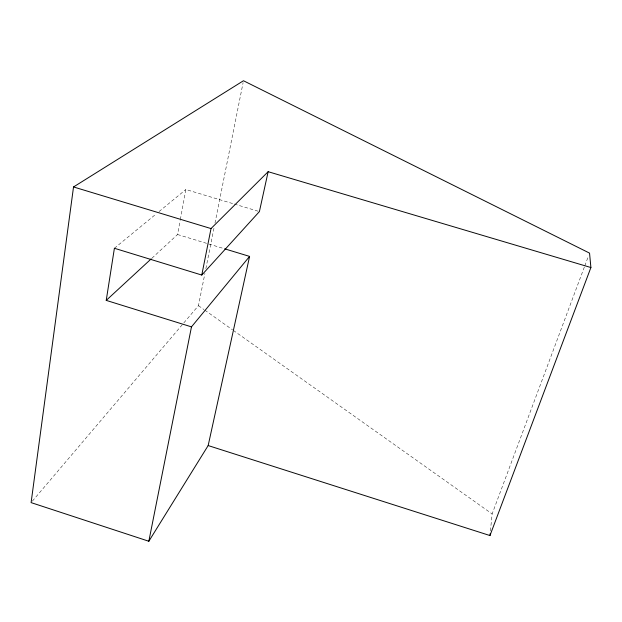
<?xml version="1.0" encoding="UTF-8"?>
<svg xmlns="http://www.w3.org/2000/svg" width="622" height="622" viewBox="0 0 622 622"><rect width="100%" height="100%" fill="white"/><g stroke="black" fill="none" stroke-linecap="round" stroke-linejoin="round"><path stroke-width="0.47" stroke-dasharray="3.11 2.33" d="M490.431 530.854L492.134 513.928L584.455 266.752M151.892 258.231L177.573 234.517L180.17 220.452M180.341 219.519L185.869 189.516L233.343 203.767M32.36 501.138L198.457 305.666L204.918 273.4M205.866 268.65L214.225 226.898M214.987 223.096L243.101 82.64M584.797 265.843L588.529 255.844M114.401 248.271L156.091 213.999M159.069 211.55L185.869 189.516M234.276 204.047L258.472 211.309M177.573 234.517L223.741 248.543M198.457 305.666L204 309.593M204.793 310.153L232.496 329.8M233.289 330.368L492.134 513.928"/><path stroke-width="0.93" d="M489.965 535.55L590.9 267.53L589.547 253.115L243.474 80.743L73.528 186.958L31.1 502.615L148.837 541.257L208.168 445.562L489.965 535.55L490.152 533.668M224.666 248.823L249.593 256.404L191.475 326.869L106.23 300.387L114.401 248.271L201.777 275.048L259.405 211.589L268.144 171.695L590.9 267.53M148.837 541.257L191.475 326.869M201.777 275.048L211.021 228.569L268.144 171.695M208.168 445.562L249.593 256.404M106.23 300.387L151.177 258.892M73.528 186.958L211.021 228.569"/></g></svg>
